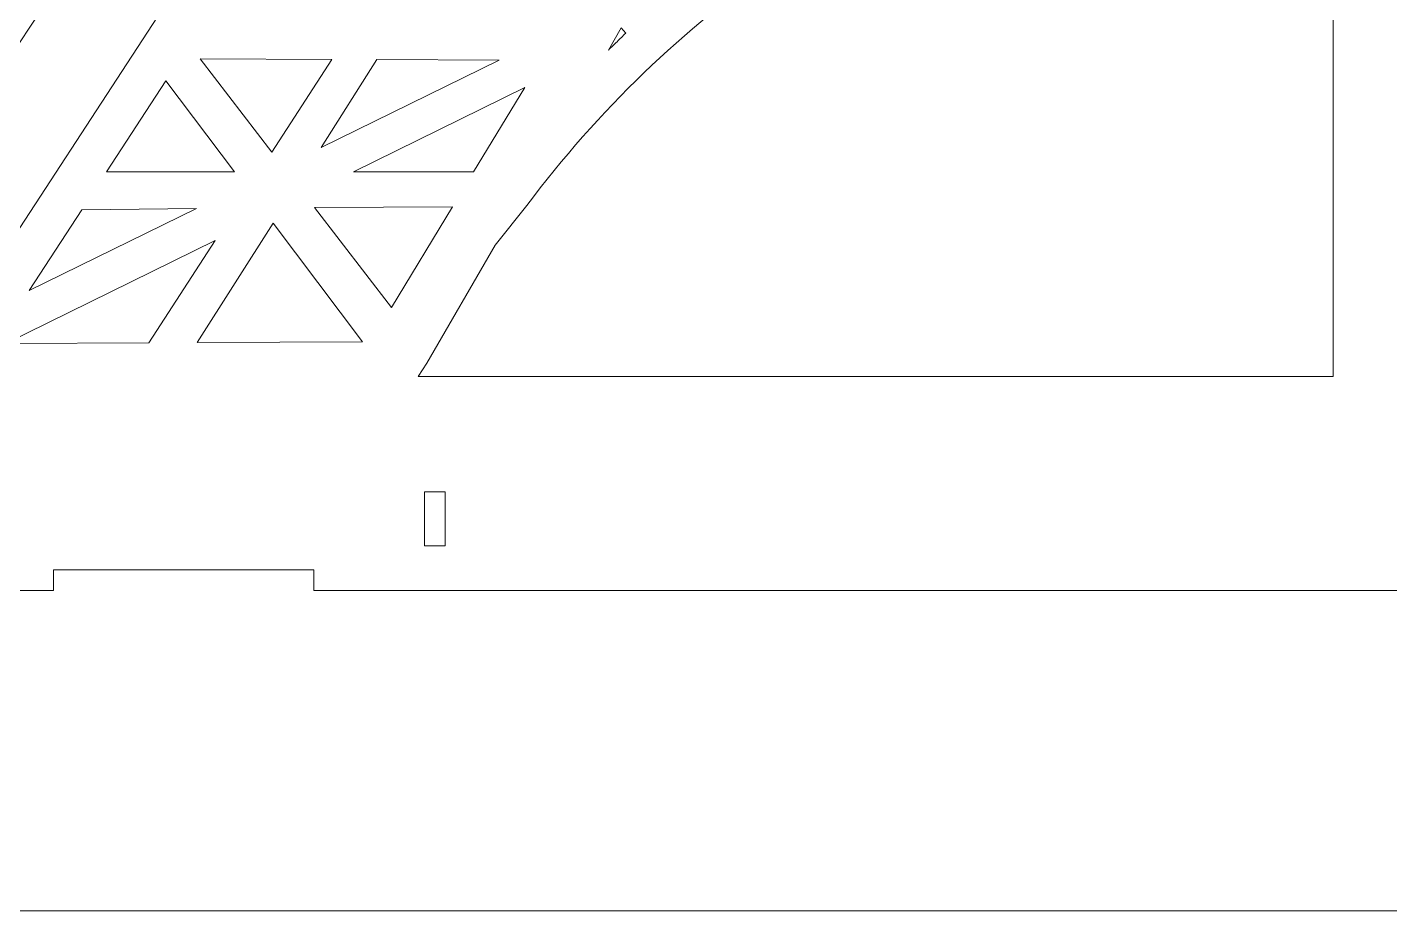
# Model space of a CAD drawing. Header units: millimetres. Extents: x -970 to 970, y -600 to 600.
# Drawn here: x 368.9 to 578.4, y -599.7 to -463.8 of the extents above; entities that cross this region are included whole.
import ezdxf

# ---------------------------------------------------------------- set-up
doc = ezdxf.new("R2010")
doc.units = ezdxf.units.MM
doc.header["$MEASUREMENT"] = 0
doc.layers.add('Camada 1', color=7, linetype='Continuous')

msp = doc.modelspace()

# ---------------------------------------------------------------- linework, layer by layer
at = {"layer": 'Camada 1', "color": 142, "lineweight": 20}
msp.add_lwpolyline([(-51.9447, -599.6855), (969.7313, -599.6855), (969.7313, 490.8211), (-51.9447, 490.8211), (-51.9447, -599.6855)], close=True, dxfattribs=at)
at = {"layer": 'Camada 1', "color": 230, "lineweight": 9}
msp.add_open_spline([(-32.9113, -344.8749), (-32.9113, -465.6457), (64.9923, -563.5501), (185.7621, -563.5509), (185.7621, -563.5509), (306.5329, -563.5518), (404.4373, -465.6474), (404.4382, -344.8766), (404.4382, -344.8766), (404.4382, -224.1059), (306.5338, -126.2016), (185.763, -126.2016), (185.763, -126.2016), (64.9931, -126.2016), (-32.9113, -224.1051), (-32.9113, -344.8749)], degree=3, knots=[0, 0, 0, 0, 0.2, 0.2, 0.2, 0.2, 0.4, 0.4, 0.4, 0.4, 0.6, 0.6, 0.6, 0.6, 1, 1, 1, 1], dxfattribs=at)
at = {"layer": 'Camada 1', "color": 230, "lineweight": 20}
for points, knots in [([(516.1891, -212.3307), (516.1891, -212.3307), (505.761, -241.686), (505.761, -241.686), (505.761, -241.686), (505.761, -241.686), (445.8391, -380.3067), (445.8391, -380.3067), (445.8391, -380.3067), (445.8391, -380.3067), (442.335, -380.3067), (442.335, -380.3067), (442.335, -380.3067), (442.335, -380.3067), (352.7651, -517.5432), (352.7651, -517.5432), (352.7651, -517.5432), (352.7651, -517.5432), (352.7651, -535.2789), (352.7651, -535.2789), (352.7651, -535.2789), (352.7651, -535.2789), (355.9432, -535.2789), (355.9432, -535.2789), (355.9432, -535.2789), (355.9432, -535.2789), (355.9432, -543.5607), (355.9432, -543.5607), (355.9432, -543.5607), (355.9432, -543.5607), (352.7651, -543.5607), (352.7651, -543.5607), (352.7651, -543.5607), (352.7651, -543.5607), (352.7651, -550.4198), (352.7651, -550.4198), (352.7651, -550.4198), (352.7651, -550.4198), (372.9432, -550.4198), (372.9432, -550.4198), (372.9432, -550.4198), (372.9432, -550.4198), (372.9432, -547.2448), (372.9432, -547.2448), (372.9432, -547.2448), (372.9432, -547.2448), (412.9432, -547.2448), (412.9432, -547.2448), (412.9432, -547.2448), (412.9432, -547.2448), (412.9432, -550.4198), (412.9432, -550.4198), (412.9432, -550.4198), (412.9432, -550.4198), (745.0832, -550.4198), (745.0832, -550.4198), (745.0832, -550.4198), (745.0832, -550.4198), (745.0832, -547.2448), (745.0832, -547.2448), (745.0832, -547.2448), (745.0832, -547.2448), (785.0832, -547.2448), (785.0832, -547.2448), (785.0832, -547.2448), (785.0832, -547.2448), (785.0832, -550.4198), (785.0832, -550.4198), (785.0832, -550.4198), (785.0832, -550.4198), (805.2582, -550.4198), (805.2582, -550.4198), (805.2582, -550.4198), (805.2582, -550.4198), (805.2582, -543.5607), (805.2582, -543.5607), (805.2582, -543.5607), (805.2582, -543.5607), (802.0832, -543.5607), (802.0832, -543.5607), (802.0832, -543.5607), (802.0832, -543.5607), (802.0832, -535.2789), (802.0832, -535.2789), (802.0832, -535.2789), (802.0832, -535.2789), (805.2582, -535.2789), (805.2582, -535.2789), (805.2582, -535.2789), (805.2582, -535.2789), (805.2582, -517.5432), (805.2582, -517.5432), (805.2582, -517.5432), (805.2582, -517.5432), (715.6883, -380.3067), (715.6883, -380.3067), (715.6883, -380.3067), (715.6883, -380.3067), (712.1842, -380.3067), (712.1842, -380.3067), (712.1842, -380.3067), (712.1842, -380.3067), (652.2623, -241.686), (652.2623, -241.686), (652.2623, -241.686), (652.2623, -241.686), (642.0795, -212.3307), (642.0795, -212.3307), (642.0795, -212.3307), (642.0795, -177.452), (613.5, -149.1773), (579.1343, -149.1773), (579.1343, -149.1773), (544.7686, -149.1773), (517.6499, -175.8131), (516.0537, -209.2706), (516.0537, -209.2706), (516.0053, -210.2846), (516.1891, -211.3048), (516.1891, -212.3307)], [0, 0, 0, 0, 0.03225806, 0.03225806, 0.03225806, 0.03225806, 0.06451613, 0.06451613, 0.06451613, 0.06451613, 0.09677419, 0.09677419, 0.09677419, 0.09677419, 0.12903226, 0.12903226, 0.12903226, 0.12903226, 0.16129032, 0.16129032, 0.16129032, 0.16129032, 0.19354839, 0.19354839, 0.19354839, 0.19354839, 0.22580645, 0.22580645, 0.22580645, 0.22580645, 0.25806452, 0.25806452, 0.25806452, 0.25806452, 0.29032258, 0.29032258, 0.29032258, 0.29032258, 0.32258065, 0.32258065, 0.32258065, 0.32258065, 0.35483871, 0.35483871, 0.35483871, 0.35483871, 0.38709677, 0.38709677, 0.38709677, 0.38709677, 0.41935484, 0.41935484, 0.41935484, 0.41935484, 0.4516129, 0.4516129, 0.4516129, 0.4516129, 0.48387097, 0.48387097, 0.48387097, 0.48387097, 0.51612903, 0.51612903, 0.51612903, 0.51612903, 0.5483871, 0.5483871, 0.5483871, 0.5483871, 0.58064516, 0.58064516, 0.58064516, 0.58064516, 0.61290323, 0.61290323, 0.61290323, 0.61290323, 0.64516129, 0.64516129, 0.64516129, 0.64516129, 0.67741935, 0.67741935, 0.67741935, 0.67741935, 0.70967742, 0.70967742, 0.70967742, 0.70967742, 0.74193548, 0.74193548, 0.74193548, 0.74193548, 0.77419355, 0.77419355, 0.77419355, 0.77419355, 0.80645161, 0.80645161, 0.80645161, 0.80645161, 0.83870968, 0.83870968, 0.83870968, 0.83870968, 0.87096774, 0.87096774, 0.87096774, 0.87096774, 0.90322581, 0.90322581, 0.90322581, 0.90322581, 0.93548387, 0.93548387, 0.93548387, 0.93548387, 1, 1, 1, 1]), ([(445.6691, -491.2572), (467.7192, -461.8581), (497.9979, -440.9931), (533.0642, -430.8625), (533.0642, -430.8625), (541.5783, -428.4028), (550.3041, -426.5862), (559.0904, -425.4627), (559.0904, -425.4627), (562.5776, -425.0169), (566.1094, -424.6698), (569.6415, -424.4612), (569.6415, -424.4612), (569.6415, -424.4612), (569.6415, -517.5431), (569.6415, -517.5431), (569.6415, -517.5431), (569.6415, -517.5431), (428.9956, -517.5432), (428.9956, -517.5432), (428.9956, -517.5432), (428.9956, -517.5432), (430.3, -515.4565), (430.3, -515.4565), (430.3, -515.4565), (430.3, -515.4565), (440.814, -497.3451), (440.814, -497.3451), (440.814, -497.3451), (440.814, -497.3451), (445.6691, -491.2572), (445.6691, -491.2572)], [0, 0, 0, 0, 0.11111111, 0.11111111, 0.11111111, 0.11111111, 0.22222222, 0.22222222, 0.22222222, 0.22222222, 0.33333333, 0.33333333, 0.33333333, 0.33333333, 0.44444444, 0.44444444, 0.44444444, 0.44444444, 0.55555556, 0.55555556, 0.55555556, 0.55555556, 0.66666667, 0.66666667, 0.66666667, 0.66666667, 0.77777778, 0.77777778, 0.77777778, 0.77777778, 1, 1, 1, 1]), ([(460.2155, -463.9198), (460.2155, -463.9198), (460.9022, -464.7364), (460.9022, -464.7364), (460.9022, -464.7364), (460.4498, -465.1693), (460.0033, -465.6047), (459.5663, -466.0388), (459.5663, -466.0388), (459.1234, -466.4627), (458.682, -466.89), (458.243, -467.3208), (458.243, -467.3208), (458.243, -467.3208), (460.2155, -463.9198), (460.2155, -463.9198)], [0, 0, 0, 0, 0.2, 0.2, 0.2, 0.2, 0.4, 0.4, 0.4, 0.4, 0.6, 0.6, 0.6, 0.6, 1, 1, 1, 1]), ([(415.707, -468.7639), (415.707, -468.7639), (406.5043, -483.0301), (406.5043, -483.0301), (406.5043, -483.0301), (406.5043, -483.0301), (395.4572, -468.6806), (395.4572, -468.6806), (395.4572, -468.6806), (395.4572, -468.6806), (415.707, -468.7639), (415.707, -468.7639)], [0, 0, 0, 0, 0.25, 0.25, 0.25, 0.25, 0.5, 0.5, 0.5, 0.5, 1, 1, 1, 1]), ([(422.6254, -468.7972), (422.6254, -468.7972), (441.4146, -468.8731), (441.4146, -468.8731), (441.4146, -468.8731), (441.4146, -468.8731), (414.0678, -482.2902), (414.0678, -482.2902), (414.0678, -482.2902), (414.0678, -482.2902), (422.6254, -468.7972), (422.6254, -468.7972)], [0, 0, 0, 0, 0.25, 0.25, 0.25, 0.25, 0.5, 0.5, 0.5, 0.5, 1, 1, 1, 1]), ([(390.203, -472.0744), (390.203, -472.0744), (400.7512, -486.0733), (400.7512, -486.0733), (400.7512, -486.0733), (400.7512, -486.0733), (381.0665, -486.0733), (381.0665, -486.0733), (381.0665, -486.0733), (381.0665, -486.0733), (390.203, -472.0744), (390.203, -472.0744)], [0, 0, 0, 0, 0.25, 0.25, 0.25, 0.25, 0.5, 0.5, 0.5, 0.5, 1, 1, 1, 1]), ([(419.0673, -486.0733), (419.0673, -486.0733), (445.361, -473.0864), (445.361, -473.0864), (445.361, -473.0864), (445.361, -473.0864), (437.5026, -486.0733), (437.5026, -486.0733), (437.5026, -486.0733), (437.5026, -486.0733), (419.0673, -486.0733), (419.0673, -486.0733)], [0, 0, 0, 0, 0.25, 0.25, 0.25, 0.25, 0.5, 0.5, 0.5, 0.5, 1, 1, 1, 1]), ([(377.2639, -491.8994), (377.2639, -491.8994), (394.9126, -491.6815), (394.9126, -491.6815), (394.9126, -491.6815), (394.9126, -491.6815), (369.162, -504.3129), (369.162, -504.3129), (369.162, -504.3129), (369.162, -504.3129), (377.2639, -491.8994), (377.2639, -491.8994)], [0, 0, 0, 0, 0.25, 0.25, 0.25, 0.25, 0.5, 0.5, 0.5, 0.5, 1, 1, 1, 1]), ([(413.0498, -491.533), (413.0498, -491.533), (434.2591, -491.4354), (434.2591, -491.4354), (434.2591, -491.4354), (434.2591, -491.4354), (424.8917, -506.9102), (424.8917, -506.9102), (424.8917, -506.9102), (424.8917, -506.9102), (413.0498, -491.533), (413.0498, -491.533)], [0, 0, 0, 0, 0.25, 0.25, 0.25, 0.25, 0.5, 0.5, 0.5, 0.5, 1, 1, 1, 1]), ([(406.6779, -493.9393), (406.6779, -493.9393), (420.4308, -512.1833), (420.4308, -512.1833), (420.4308, -512.1833), (420.4308, -512.1833), (395.0249, -512.3161), (395.0249, -512.3161), (395.0249, -512.3161), (395.0249, -512.3161), (406.6779, -493.9393), (406.6779, -493.9393)], [0, 0, 0, 0, 0.25, 0.25, 0.25, 0.25, 0.5, 0.5, 0.5, 0.5, 1, 1, 1, 1]), ([(397.752, -496.5996), (397.752, -496.5996), (387.5873, -512.3519), (387.5873, -512.3519), (387.5873, -512.3519), (387.5873, -512.3519), (365.6163, -512.467), (365.6163, -512.467), (365.6163, -512.467), (365.6163, -512.467), (397.752, -496.5996), (397.752, -496.5996)], [0, 0, 0, 0, 0.25, 0.25, 0.25, 0.25, 0.5, 0.5, 0.5, 0.5, 1, 1, 1, 1]), ([(429.9432, -535.2789), (429.9432, -535.2789), (433.1182, -535.2789), (433.1182, -535.2789), (433.1182, -535.2789), (433.1182, -535.2789), (433.1182, -543.5607), (433.1182, -543.5607), (433.1182, -543.5607), (433.1182, -543.5607), (429.9432, -543.5607), (429.9432, -543.5607), (429.9432, -543.5607), (429.9432, -543.5607), (429.9432, -535.2789), (429.9432, -535.2789)], [0, 0, 0, 0, 0.2, 0.2, 0.2, 0.2, 0.4, 0.4, 0.4, 0.4, 0.6, 0.6, 0.6, 0.6, 1, 1, 1, 1])]:
    msp.add_open_spline(points, degree=3, knots=knots, dxfattribs=at)

doc.saveas('drawing.dxf')
